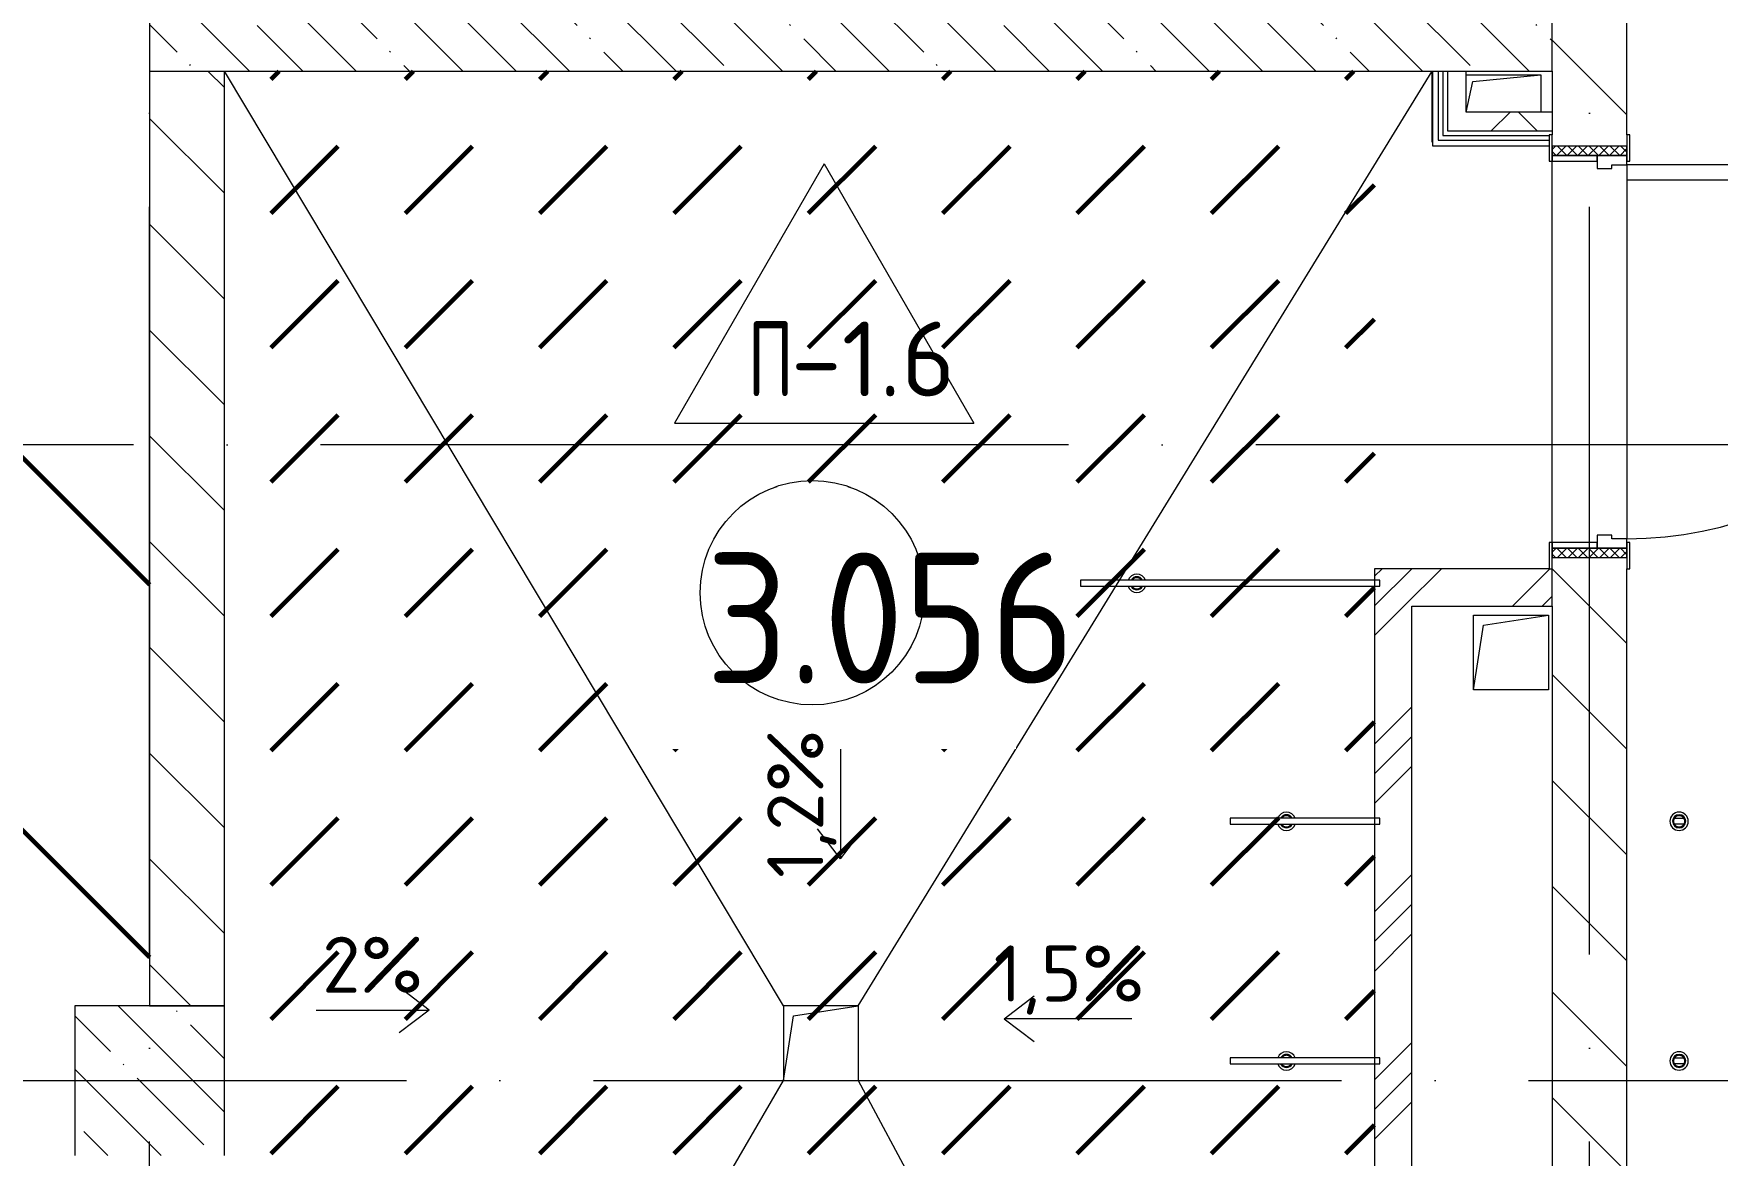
# Model space of a CAD drawing. Header units: millimetres. Extents: x -68946 to 288321, y -402657 to 324925.
# Drawn here: x 164243 to 168745, y -242831 to -239831 of the extents above; entities that cross this region are included whole.
import ezdxf

# ---------------------------------------------------------------- set-up
doc = ezdxf.new("R2010")
doc.units = ezdxf.units.MM
doc.linetypes.add('ADSK_Линия сетки', pattern=[2500, 2000, -250, 0, -250])
for name, color, linetype, lineweight in [('3.4) ПТ-2.1      4 вып', 20, 'Continuous', 60), ('4.3.1) Обесп. пов.-ти ЧНП-8', 152, 'Continuous', 60), ('A-AREA-____-IDEN', 250, 'Continuous', 9), ('A-DETL-____-OTLN', 250, 'Continuous', 5), ('A-DETL-GENF-OTLN', 250, 'Continuous', 5), ('A-DOOR-____-MCUT', 250, 'Continuous', 5), ('A-DOOR-____-OTLN', 250, 'Continuous', 5), ('A-DOOR-FRAM-MCUT', 31, 'Continuous', 5), ('A-DOOR-FRAM-OTLN', 31, 'Continuous', 5), ('A-FLOR-____-IDEN', 11, 'Continuous', 9), ('A-FLOR-____-OTLN', 192, 'Continuous', 9), ('A-GENM-____-MCUT', 250, 'Continuous', 25), ('A-GENM-____-OTLN', 250, 'Continuous', 9), ('A-GLAZ-____-OTLN', 250, 'Continuous', 5), ('A-WALL-____-MCUT', 250, 'Continuous', 13), ('A-WALL-____-PATT', 250, 'Continuous', 13), ('G-____-____-DIMS', 250, 'Continuous', 9), ('I-WALL-____-OTLN', 250, 'Continuous', 9), ('S-COLS-____-MCUT', 250, 'Continuous', 25), ('S-COLS-____-OTLN', 250, 'Continuous', 9), ('S-GRID-____-OTLN', 250, 'Continuous', 9)]:
    doc.layers.add(name, color=color, linetype=linetype, lineweight=lineweight)
doc.styles.add('ISOCPEUR_1', font='isocpeur.ttf', dxfattribs={"width": 0.9, "height": 250})
doc.styles.add('ISOCPEUR_2', font='isocpeur.ttf', dxfattribs={"height": 160})
doc.styles.add('ISOCPEUR_3', font='isocpeur.ttf', dxfattribs={"height": 250})
pattern_1 = [(135, (28052.9, -258555.93), (-141.42136, -141.42136), [])]
pattern_2 = [(45, (28052.9, -258555.93), (-224.5064, 224.5064), []), (45, (28132.28, -258555.93), (0, 449.0128), []), (45, (27973.53, -258555.93), (0, 449.0128), [])]
pattern_3 = [(135, (28052.9, -258555.93), (-142.5612, -142.5612), []), (135, (28195.47, -258555.93), (-142.5612, -142.5612), [252.016, -50.403, 3.353, -47.05])]

# ---------------------------------------------------------------- blocks, each defined once
blk = doc.blocks.new('Дверь_СКБ_1Ст_Внутренняя - Д-3п_1100x2100h_С_У мужской_ С_У женский-41848194-АР1_Маркировочный план 3 этажа секция 2_3')
at = {"layer": 'A-DOOR-____-OTLN'}
h = blk.add_hatch(dxfattribs=at)
h.set_pattern_fill('FP_9', color=256, style=0, pattern_type=2)
h.set_pattern_definition([(135, (1751.41, 164.685), (-14.14214, -14.14214), []), (225, (1751.41, 164.685), (14.14214, -14.14214), [])])
h.paths.add_polyline_path([(562.5, 100), (537.5, 100), (537.5, -100), (562.5, -99.9), (562.5, 99.4)])
at = {"layer": 'A-DOOR-FRAM-OTLN'}
h = blk.add_hatch(dxfattribs=at)
h.set_pattern_fill('FP_10', color=256, style=0, pattern_type=2)
h.set_pattern_definition([(45, (-371.384, 164.685), (-14.1421, 14.1421), []), (135, (-371.384, 164.685), (-14.1421, -14.1421), [])])
h.paths.add_polyline_path([(-512.5, -66), (-512.5, 100), (-537.5, 100), (-537.5, -100), (-512.5, -100), (-512.5, -76.5)])
at = {"layer": 'A-DOOR-____-MCUT'}
for p, q in [((-487.5, 1100), (-487.5, 100)), ((-447.5, 1100), (-487.5, 1100)), ((-447.5, 100), (-447.5, 1100)), ((-487.5, 100), (-447.5, 100))]:
    blk.add_line(p, q, dxfattribs=at)
at = {"layer": 'A-DOOR-____-OTLN'}
blk.add_arc((-487.5, 100), 1000, 360, 90, dxfattribs=at)
at = {"layer": 'A-DOOR-FRAM-MCUT'}
for p, q in [((-497.5, 108), (-567.5, 108)), ((-567.5, 108), (-567.5, 100)), ((-567.5, 100), (-497.5, 100)), ((-512.5, 100), (-537.5, 100)), ((-537.5, 100), (-537.5, -100)), ((-487.5, 100), (-512.5, 100)), ((-512.5, 100), (-512.5, 20)), ((-512.5, -100), (-512.5, 100)), ((-497.5, 100), (-512.5, 100)), ((-512.5, 100), (-512.5, 99)), ((-512.5, 99), (-497.5, 99)), ((-497.5, 100), (-497.5, 108)), ((-497.5, 99), (-497.5, 100)), ((-487.5, 60), (-487.5, 100)), ((512.5, 100), (512.5, 60)), ((537.5, 100), (512.5, 100)), ((592.5, 108), (522.5, 108)), ((522.5, 108), (522.5, 100)), ((537.5, 100), (522.5, 100)), ((522.5, 100), (522.5, 99)), ((522.5, 100), (592.5, 100)), ((522.5, 99), (537.5, 99)), ((537.5, 20), (537.5, 100)), ((562.5, 100), (537.5, 100)), ((537.5, 100), (537.5, -100)), ((537.5, 99), (537.5, 100)), ((562.5, -100), (562.5, 100)), ((592.5, 100), (592.5, 108)), ((-477.5, 60), (-487.5, 60)), ((-477.5, 20), (-477.5, 60)), ((512.5, 60), (502.5, 60)), ((502.5, 60), (502.5, 20)), ((-512.5, 20), (-477.5, 20)), ((-497.5, 20), (-512.5, 20)), ((-512.5, 20), (-512.5, -100)), ((-497.5, -100), (-497.5, 20)), ((502.5, 20), (537.5, 20)), ((537.5, 20), (522.5, 20)), ((522.5, 20), (522.5, -100)), ((537.5, -100), (537.5, 20)), ((-497.5, -100), (-567.5, -100)), ((-567.5, -100), (-567.5, -108)), ((-567.5, -108), (-497.5, -108)), ((-537.5, -100), (-512.5, -100)), ((-512.5, -100), (-497.5, -100)), ((-497.5, -108), (-497.5, -100)), ((522.5, -100), (537.5, -100)), ((592.5, -100), (522.5, -100)), ((522.5, -100), (522.5, -108)), ((522.5, -108), (592.5, -108)), ((537.5, -100), (562.5, -100)), ((592.5, -108), (592.5, -100))]:
    blk.add_line(p, q, dxfattribs=at)
blk = doc.blocks.new('131_Сантехническая перегородка - СП-1-43197780-АР1_Маркировочный план 3 этажа секция 2_3')
at = {"layer": 'A-GENM-____-MCUT', "lineweight": 5}
for p, q in [((800, 8), (0, 8)), ((0, 8), (0, -8)), ((800, -8), (800, 8)), ((0, -8), (800, -8))]:
    blk.add_line(p, q, dxfattribs=at)
at = {"layer": 'A-GENM-____-OTLN', "lineweight": 5, "flags": 128}
for points in [[(163.3, 8), (162.9, 8.5), (162.6, 9), (162.2, 9.5), (161.8, 9.9), (161.4, 10.4), (161, 10.8), (160.5, 11.2), (160.1, 11.6), (159.6, 12), (159.1, 12.3), (158.6, 12.7), (158.1, 13), (157.6, 13.3), (157.1, 13.6), (156.5, 13.8), (156, 14), (155.4, 14.3), (154.8, 14.4), (154.2, 14.6), (153.6, 14.7), (153.1, 14.9), (152.5, 14.9), (151.9, 15), (151.3, 15.1), (150.7, 15.1), (150.1, 15.1), (149.4, 15), (148.8, 15), (148.2, 14.9), (147.7, 14.8), (147.1, 14.7), (146.5, 14.5), (145.9, 14.4), (145.3, 14.2), (144.8, 13.9), (144.2, 13.7), (143.7, 13.4), (143.1, 13.2), (142.6, 12.9), (142.1, 12.5), (141.6, 12.2), (141.1, 11.8), (140.7, 11.4), (140.2, 11), (139.8, 10.6), (139.4, 10.2), (139, 9.7), (138.6, 9.3), (138.2, 8.8), (137.9, 8.3), (137.7, 8)], [(137.7, -8), (138, -8.5), (138.4, -9), (138.8, -9.5), (139.1, -9.9), (139.6, -10.4), (140, -10.8), (140.4, -11.2), (140.9, -11.6), (141.3, -12), (141.8, -12.3), (142.3, -12.7), (142.8, -13), (143.4, -13.3), (143.9, -13.6), (144.5, -13.8), (145, -14), (145.6, -14.3), (146.2, -14.4), (146.7, -14.6), (147.3, -14.7), (147.9, -14.9), (148.5, -14.9), (149.1, -15), (149.7, -15.1), (150.3, -15.1), (150.9, -15.1), (151.5, -15), (152.1, -15), (152.7, -14.9), (153.3, -14.8), (153.9, -14.7), (154.5, -14.5), (155.1, -14.4), (155.6, -14.2), (156.2, -13.9), (156.7, -13.7), (157.3, -13.4), (157.8, -13.2), (158.3, -12.9), (158.9, -12.5), (159.3, -12.2), (159.8, -11.8), (160.3, -11.4), (160.7, -11), (161.2, -10.6), (161.6, -10.2), (162, -9.7), (162.4, -9.3), (162.7, -8.8), (163.1, -8.3), (163.3, -8)]]:
    blk.add_lwpolyline(points, dxfattribs=at)
at = {"layer": 'A-GENM-____-OTLN', "lineweight": 5}
for radius, start, end in [(24.6, 19.9113, 160.0887), (17.6, 28.9731, 151.0269), (15.1, 126.876, 146.2189), (15.1, 33.7811, 101.1301), (24.6, 199.9113, 340.0887), (17.6, 208.9731, 331.0269), (15.1, 213.7811, 281.1301), (15.1, 306.876, 326.2189)]:
    blk.add_arc((150.5, 0), radius, start, end, dxfattribs=at)
blk = doc.blocks.new('131_Сантехническая перегородка - СП-1 04-43197788-АР1_Маркировочный план 3 этажа секция 2_3')
at = {"layer": 'A-GENM-____-MCUT', "lineweight": 5}
for p, q in [((400, 8), (0, 8)), ((0, 8), (0, -8)), ((400, -8), (400, 8)), ((0, -8), (400, -8))]:
    blk.add_line(p, q, dxfattribs=at)
at = {"layer": 'A-GENM-____-OTLN', "lineweight": 5}
for p, q in [((1187.7, 8), (1191.5, 8)), ((1193.3, 8), (1195, 8)), ((1209.5, 8), (1213.3, 8)), ((1191.5, -8), (1187.7, -8)), ((1207.7, -8), (1206, -8)), ((1213.3, -8), (1209.5, -8))]:
    blk.add_line(p, q, dxfattribs=at)
at = {"layer": 'A-GENM-____-OTLN', "lineweight": 5, "flags": 128}
for points in [[(163.3, 8), (162.9, 8.5), (162.6, 9), (162.2, 9.5), (161.8, 9.9), (161.4, 10.4), (161, 10.8), (160.5, 11.2), (160.1, 11.6), (159.6, 12), (159.1, 12.3), (158.6, 12.7), (158.1, 13), (157.6, 13.3), (157.1, 13.6), (156.5, 13.8), (156, 14), (155.4, 14.3), (154.8, 14.4), (154.2, 14.6), (153.6, 14.7), (153.1, 14.9), (152.5, 14.9), (151.9, 15), (151.3, 15.1), (150.7, 15.1), (150.1, 15.1), (149.4, 15), (148.8, 15), (148.2, 14.9), (147.7, 14.8), (147.1, 14.7), (146.5, 14.5), (145.9, 14.4), (145.3, 14.2), (144.8, 13.9), (144.2, 13.7), (143.7, 13.4), (143.1, 13.2), (142.6, 12.9), (142.1, 12.5), (141.6, 12.2), (141.1, 11.8), (140.7, 11.4), (140.2, 11), (139.8, 10.6), (139.4, 10.2), (139, 9.7), (138.6, 9.3), (138.2, 8.8), (137.9, 8.3), (137.7, 8)], [(1213.3, 8), (1212.9, 8.5), (1212.6, 9), (1212.2, 9.5), (1211.8, 9.9), (1211.4, 10.4), (1211, 10.8), (1210.5, 11.2), (1210.1, 11.6), (1209.6, 12), (1209.1, 12.3), (1208.6, 12.7), (1208.1, 13), (1207.6, 13.3), (1207.1, 13.6), (1206.5, 13.8), (1206, 14), (1205.4, 14.3), (1204.8, 14.4), (1204.2, 14.6), (1203.6, 14.7), (1203.1, 14.9), (1202.5, 14.9), (1201.9, 15), (1201.3, 15.1), (1200.7, 15.1), (1200.1, 15.1), (1199.4, 15), (1198.8, 15), (1198.2, 14.9), (1197.7, 14.8), (1197.1, 14.7), (1196.5, 14.5), (1195.9, 14.4), (1195.3, 14.2), (1194.8, 13.9), (1194.2, 13.7), (1193.7, 13.4), (1193.1, 13.2), (1192.6, 12.9), (1192.1, 12.5), (1191.6, 12.2), (1191.1, 11.8), (1190.7, 11.4), (1190.2, 11), (1189.8, 10.6), (1189.4, 10.2), (1189, 9.7), (1188.6, 9.3), (1188.2, 8.8), (1187.9, 8.3), (1187.7, 8)], [(137.7, -8), (138, -8.5), (138.4, -9), (138.8, -9.5), (139.1, -9.9), (139.6, -10.4), (140, -10.8), (140.4, -11.2), (140.9, -11.6), (141.3, -12), (141.8, -12.3), (142.3, -12.7), (142.8, -13), (143.4, -13.3), (143.9, -13.6), (144.5, -13.8), (145, -14), (145.6, -14.3), (146.2, -14.4), (146.7, -14.6), (147.3, -14.7), (147.9, -14.9), (148.5, -14.9), (149.1, -15), (149.7, -15.1), (150.3, -15.1), (150.9, -15.1), (151.5, -15), (152.1, -15), (152.7, -14.9), (153.3, -14.8), (153.9, -14.7), (154.5, -14.5), (155.1, -14.4), (155.6, -14.2), (156.2, -13.9), (156.7, -13.7), (157.3, -13.4), (157.8, -13.2), (158.3, -12.9), (158.9, -12.5), (159.3, -12.2), (159.8, -11.8), (160.3, -11.4), (160.7, -11), (161.2, -10.6), (161.6, -10.2), (162, -9.7), (162.4, -9.3), (162.7, -8.8), (163.1, -8.3), (163.3, -8)], [(1187.7, -8), (1188, -8.5), (1188.4, -9), (1188.8, -9.5), (1189.1, -9.9), (1189.6, -10.4), (1190, -10.8), (1190.4, -11.2), (1190.9, -11.6), (1191.3, -12), (1191.8, -12.3), (1192.3, -12.7), (1192.8, -13), (1193.4, -13.3), (1193.9, -13.6), (1194.5, -13.8), (1195, -14), (1195.6, -14.3), (1196.2, -14.4), (1196.7, -14.6), (1197.3, -14.7), (1197.9, -14.9), (1198.5, -14.9), (1199.1, -15), (1199.7, -15.1), (1200.3, -15.1), (1200.9, -15.1), (1201.5, -15), (1202.1, -15), (1202.7, -14.9), (1203.3, -14.8), (1203.9, -14.7), (1204.5, -14.5), (1205.1, -14.4), (1205.6, -14.2), (1206.2, -13.9), (1206.7, -13.7), (1207.3, -13.4), (1207.8, -13.2), (1208.3, -12.9), (1208.9, -12.5), (1209.3, -12.2), (1209.8, -11.8), (1210.3, -11.4), (1210.7, -11), (1211.2, -10.6), (1211.6, -10.2), (1212, -9.7), (1212.4, -9.3), (1212.7, -8.8), (1213.1, -8.3), (1213.3, -8)]]:
    blk.add_lwpolyline(points, dxfattribs=at)
at = {"layer": 'A-GENM-____-OTLN', "lineweight": 5}
for centre, radius, start, end in [((150.5, 0), 24.6, 19.9113, 160.0887), ((150.5, 0), 17.6, 28.9731, 151.0269), ((150.5, 0), 15.1, 126.876, 146.2189), ((150.5, 0), 15.1, 33.7811, 101.1301), ((1200.5, 0), 24.6, 360, 180), ((1200.5, 0), 24.6, 180, 360), ((1200.5, 0), 17.6, 360, 180), ((1200.5, 0), 17.6, 180, 360), ((1200.5, 0), 15.1, 147.9392, 180), ((1200.5, 0), 15.1, 180, 212.0608), ((1200.5, 0), 15.1, 126.876, 146.2189), ((1200.5, 0), 15.1, 33.7811, 101.1301), ((1200.5, 0), 15.1, 0, 32.0608), ((1200.5, 0), 15.1, 327.9392, 0), ((1200.5, 0), 15.1, 353.1158, 360), ((150.5, 0), 24.6, 199.9113, 340.0887), ((150.5, 0), 17.6, 208.9731, 331.0269), ((150.5, 0), 15.1, 213.7811, 281.1301), ((150.5, 0), 15.1, 306.876, 326.2189), ((1200.5, 0), 15.1, 213.7811, 281.1301), ((1200.5, 0), 15.1, 306.876, 326.2189)]:
    blk.add_arc(centre, radius, start, end, dxfattribs=at)
for points in [[(1187.7, 8), (1187.8, 8), (1187.9, 8), (1188.3, 8), (1188.5, 8), (1188.8, 8), (1189, 8), (1189.4, 8), (1190, 8), (1190.6, 8), (1191.1, 8), (1191.5, 8), (1191.9, 8), (1192.5, 8), (1193.2, 8), (1193.9, 8), (1194.5, 8), (1194.8, 8), (1195, 8), (1195.2, 8), (1195.5, 8), (1196.1, 8), (1196.8, 8), (1197.6, 8), (1198.2, 8), (1198.6, 8), (1199.1, 8), (1199.6, 8), (1200.3, 8), (1201, 8), (1201.6, 8), (1202, 8), (1202.5, 8), (1203.1, 8), (1203.9, 8), (1204.7, 8), (1205.3, 8), (1205.6, 8), (1205.8, 8), (1206, 8), (1206.4, 8), (1206.9, 8), (1207.7, 8), (1208.5, 8), (1209, 8), (1209.3, 8), (1209.5, 8), (1209.9, 8), (1210.4, 8), (1211, 8), (1211.7, 8), (1212.1, 8), (1212.4, 8), (1212.7, 8), (1213.1, 8), (1213.2, 8), (1213.3, 8)], [(1213.3, -8), (1213.2, -8), (1213.1, -8), (1212.7, -8), (1212.4, -8), (1212.2, -8), (1211.9, -8), (1211.5, -8), (1211, -8), (1210.4, -8), (1209.8, -8), (1209.5, -8), (1209.1, -8), (1208.5, -8), (1207.8, -8), (1207, -8), (1206.5, -8), (1206.2, -8), (1206, -8), (1205.7, -8), (1205.4, -8), (1204.9, -8), (1204.1, -8), (1203.4, -8), (1202.8, -8), (1202.3, -8), (1201.9, -8), (1201.3, -8), (1200.6, -8), (1200, -8), (1199.4, -8), (1198.9, -8), (1198.5, -8), (1197.9, -8), (1197.1, -8), (1196.3, -8), (1195.7, -8), (1195.4, -8), (1195.2, -8), (1194.9, -8), (1194.6, -8), (1194.1, -8), (1193.3, -8), (1192.5, -8), (1192, -8), (1191.7, -8), (1191.4, -8), (1191.1, -8), (1190.6, -8), (1190, -8), (1189.3, -8), (1188.8, -8), (1188.5, -8), (1188.3, -8), (1187.9, -8), (1187.8, -8), (1187.7, -8)]]:
    blk.add_open_spline(points, degree=3, knots=[-1, -1, -1, -1, -0.944444, -0.916667, -0.902778, -0.888889, -0.875, -0.861111, -0.833333, -0.805556, -0.791667, -0.777778, -0.763889, -0.75, -0.722222, -0.694444, -0.680556, -0.673611, -0.666667, -0.659722, -0.652778, -0.638889, -0.611111, -0.583333, -0.569444, -0.555556, -0.541667, -0.527778, -0.5, -0.472222, -0.458333, -0.444444, -0.430556, -0.416667, -0.388889, -0.361111, -0.347222, -0.340278, -0.333333, -0.326389, -0.319444, -0.305556, -0.277778, -0.25, -0.236111, -0.229167, -0.222222, -0.208333, -0.194444, -0.166667, -0.138889, -0.111111, -0.097222, -0.083333, -0.055556, 0, 0, 0, 0], dxfattribs=at)
blk = doc.blocks.new('131_Сантехническая перегородка - СП-1 04-V77-АР1_Маркировочный план 3 этажа секция 2_3')
at = {"layer": 'A-GENM-____-MCUT', "lineweight": 5}
for p, q in [((400, 8), (0, 8)), ((0, 8), (0, -8)), ((400, -8), (400, 8)), ((0, -8), (400, -8))]:
    blk.add_line(p, q, dxfattribs=at)
at = {"layer": 'A-GENM-____-OTLN', "lineweight": 5}
for p, q in [((1187.7, 8), (1191.5, 8)), ((1193.3, 8), (1195, 8)), ((1209.5, 8), (1213.3, 8)), ((1191.5, -8), (1187.7, -8)), ((1207.7, -8), (1206, -8)), ((1213.3, -8), (1209.5, -8))]:
    blk.add_line(p, q, dxfattribs=at)
at = {"layer": 'A-GENM-____-OTLN', "lineweight": 5, "flags": 128}
for points in [[(163.3, 8), (162.9, 8.5), (162.6, 9), (162.2, 9.5), (161.8, 9.9), (161.4, 10.4), (161, 10.8), (160.5, 11.2), (160.1, 11.6), (159.6, 12), (159.1, 12.3), (158.6, 12.7), (158.1, 13), (157.6, 13.3), (157.1, 13.6), (156.5, 13.8), (156, 14), (155.4, 14.3), (154.8, 14.4), (154.2, 14.6), (153.6, 14.7), (153.1, 14.9), (152.5, 14.9), (151.9, 15), (151.3, 15.1), (150.7, 15.1), (150.1, 15.1), (149.4, 15), (148.8, 15), (148.2, 14.9), (147.7, 14.8), (147.1, 14.7), (146.5, 14.5), (145.9, 14.4), (145.3, 14.2), (144.8, 13.9), (144.2, 13.7), (143.7, 13.4), (143.1, 13.2), (142.6, 12.9), (142.1, 12.5), (141.6, 12.2), (141.1, 11.8), (140.7, 11.4), (140.2, 11), (139.8, 10.6), (139.4, 10.2), (139, 9.7), (138.6, 9.3), (138.2, 8.8), (137.9, 8.3), (137.7, 8)], [(1213.3, 8), (1212.9, 8.5), (1212.6, 9), (1212.2, 9.5), (1211.8, 9.9), (1211.4, 10.4), (1211, 10.8), (1210.5, 11.2), (1210.1, 11.6), (1209.6, 12), (1209.1, 12.3), (1208.6, 12.7), (1208.1, 13), (1207.6, 13.3), (1207.1, 13.6), (1206.5, 13.8), (1206, 14), (1205.4, 14.3), (1204.8, 14.4), (1204.2, 14.6), (1203.6, 14.7), (1203.1, 14.9), (1202.5, 14.9), (1201.9, 15), (1201.3, 15.1), (1200.7, 15.1), (1200.1, 15.1), (1199.4, 15), (1198.8, 15), (1198.2, 14.9), (1197.7, 14.8), (1197.1, 14.7), (1196.5, 14.5), (1195.9, 14.4), (1195.3, 14.2), (1194.8, 13.9), (1194.2, 13.7), (1193.7, 13.4), (1193.1, 13.2), (1192.6, 12.9), (1192.1, 12.5), (1191.6, 12.2), (1191.1, 11.8), (1190.7, 11.4), (1190.2, 11), (1189.8, 10.6), (1189.4, 10.2), (1189, 9.7), (1188.6, 9.3), (1188.2, 8.8), (1187.9, 8.3), (1187.7, 8)], [(137.7, -8), (138, -8.5), (138.4, -9), (138.8, -9.5), (139.1, -9.9), (139.6, -10.4), (140, -10.8), (140.4, -11.2), (140.9, -11.6), (141.3, -12), (141.8, -12.3), (142.3, -12.7), (142.8, -13), (143.4, -13.3), (143.9, -13.6), (144.5, -13.8), (145, -14), (145.6, -14.3), (146.2, -14.4), (146.7, -14.6), (147.3, -14.7), (147.9, -14.9), (148.5, -14.9), (149.1, -15), (149.7, -15.1), (150.3, -15.1), (150.9, -15.1), (151.5, -15), (152.1, -15), (152.7, -14.9), (153.3, -14.8), (153.9, -14.7), (154.5, -14.5), (155.1, -14.4), (155.6, -14.2), (156.2, -13.9), (156.7, -13.7), (157.3, -13.4), (157.8, -13.2), (158.3, -12.9), (158.9, -12.5), (159.3, -12.2), (159.8, -11.8), (160.3, -11.4), (160.7, -11), (161.2, -10.6), (161.6, -10.2), (162, -9.7), (162.4, -9.3), (162.7, -8.8), (163.1, -8.3), (163.3, -8)], [(1187.7, -8), (1188, -8.5), (1188.4, -9), (1188.8, -9.5), (1189.1, -9.9), (1189.6, -10.4), (1190, -10.8), (1190.4, -11.2), (1190.9, -11.6), (1191.3, -12), (1191.8, -12.3), (1192.3, -12.7), (1192.8, -13), (1193.4, -13.3), (1193.9, -13.6), (1194.5, -13.8), (1195, -14), (1195.6, -14.3), (1196.2, -14.4), (1196.7, -14.6), (1197.3, -14.7), (1197.9, -14.9), (1198.5, -14.9), (1199.1, -15), (1199.7, -15.1), (1200.3, -15.1), (1200.9, -15.1), (1201.5, -15), (1202.1, -15), (1202.7, -14.9), (1203.3, -14.8), (1203.9, -14.7), (1204.5, -14.5), (1205.1, -14.4), (1205.6, -14.2), (1206.2, -13.9), (1206.7, -13.7), (1207.3, -13.4), (1207.8, -13.2), (1208.3, -12.9), (1208.9, -12.5), (1209.3, -12.2), (1209.8, -11.8), (1210.3, -11.4), (1210.7, -11), (1211.2, -10.6), (1211.6, -10.2), (1212, -9.7), (1212.4, -9.3), (1212.7, -8.8), (1213.1, -8.3), (1213.3, -8)]]:
    blk.add_lwpolyline(points, dxfattribs=at)
at = {"layer": 'A-GENM-____-OTLN', "lineweight": 5}
for centre, radius, start, end in [((150.5, 0), 24.6, 19.9113, 160.0887), ((150.5, 0), 17.6, 28.9731, 151.0269), ((150.5, 0), 15.1, 126.876, 146.2189), ((150.5, 0), 15.1, 33.7811, 101.1301), ((1200.5, 0), 24.6, 360, 180), ((1200.5, 0), 24.6, 180, 360), ((1200.5, 0), 17.6, 360, 180), ((1200.5, 0), 17.6, 180, 360), ((1200.5, 0), 15.1, 147.9392, 180), ((1200.5, 0), 15.1, 180, 212.0608), ((1200.5, 0), 15.1, 126.876, 146.2189), ((1200.5, 0), 15.1, 33.7811, 101.1301), ((1200.5, 0), 15.1, 0, 32.0608), ((1200.5, 0), 15.1, 327.9392, 0), ((1200.5, 0), 15.1, 357.0118, 360), ((150.5, 0), 24.6, 199.9113, 340.0887), ((150.5, 0), 17.6, 208.9731, 331.0269), ((150.5, 0), 15.1, 213.7811, 281.1301), ((150.5, 0), 15.1, 306.876, 326.2189), ((1200.5, 0), 15.1, 213.7811, 281.1301), ((1200.5, 0), 15.1, 306.876, 326.2189)]:
    blk.add_arc(centre, radius, start, end, dxfattribs=at)
for points in [[(1187.7, 8), (1187.8, 8), (1187.9, 8), (1188.3, 8), (1188.5, 8), (1188.8, 8), (1189, 8), (1189.4, 8), (1190, 8), (1190.6, 8), (1191.1, 8), (1191.5, 8), (1191.9, 8), (1192.5, 8), (1193.2, 8), (1193.9, 8), (1194.5, 8), (1194.8, 8), (1195, 8), (1195.2, 8), (1195.5, 8), (1196.1, 8), (1196.8, 8), (1197.6, 8), (1198.2, 8), (1198.6, 8), (1199.1, 8), (1199.6, 8), (1200.3, 8), (1201, 8), (1201.6, 8), (1202, 8), (1202.5, 8), (1203.1, 8), (1203.9, 8), (1204.7, 8), (1205.3, 8), (1205.6, 8), (1205.8, 8), (1206, 8), (1206.4, 8), (1206.9, 8), (1207.7, 8), (1208.5, 8), (1209, 8), (1209.3, 8), (1209.5, 8), (1209.9, 8), (1210.4, 8), (1211, 8), (1211.7, 8), (1212.1, 8), (1212.4, 8), (1212.7, 8), (1213.1, 8), (1213.2, 8), (1213.3, 8)], [(1213.3, -8), (1213.2, -8), (1213.1, -8), (1212.7, -8), (1212.4, -8), (1212.2, -8), (1211.9, -8), (1211.5, -8), (1211, -8), (1210.4, -8), (1209.8, -8), (1209.5, -8), (1209.1, -8), (1208.5, -8), (1207.8, -8), (1207, -8), (1206.5, -8), (1206.2, -8), (1206, -8), (1205.7, -8), (1205.4, -8), (1204.9, -8), (1204.1, -8), (1203.4, -8), (1202.8, -8), (1202.3, -8), (1201.9, -8), (1201.3, -8), (1200.6, -8), (1200, -8), (1199.4, -8), (1198.9, -8), (1198.5, -8), (1197.9, -8), (1197.1, -8), (1196.3, -8), (1195.7, -8), (1195.4, -8), (1195.2, -8), (1194.9, -8), (1194.6, -8), (1194.1, -8), (1193.3, -8), (1192.5, -8), (1192, -8), (1191.7, -8), (1191.4, -8), (1191.1, -8), (1190.6, -8), (1190, -8), (1189.3, -8), (1188.8, -8), (1188.5, -8), (1188.3, -8), (1187.9, -8), (1187.8, -8), (1187.7, -8)]]:
    blk.add_open_spline(points, degree=3, knots=[-1, -1, -1, -1, -0.944444, -0.916667, -0.902778, -0.888889, -0.875, -0.861111, -0.833333, -0.805556, -0.791667, -0.777778, -0.763889, -0.75, -0.722222, -0.694444, -0.680556, -0.673611, -0.666667, -0.659722, -0.652778, -0.638889, -0.611111, -0.583333, -0.569444, -0.555556, -0.541667, -0.527778, -0.5, -0.472222, -0.458333, -0.444444, -0.430556, -0.416667, -0.388889, -0.361111, -0.347222, -0.340278, -0.333333, -0.326389, -0.319444, -0.305556, -0.277778, -0.25, -0.236111, -0.229167, -0.222222, -0.208333, -0.194444, -0.166667, -0.138889, -0.111111, -0.097222, -0.083333, -0.055556, 0, 0, 0, 0], dxfattribs=at)
blk = doc.blocks.new('_Wn_-As_OpeningMEP_floor__Rectangular - _Wn_-As_OpeningMEP_floor__Rectangular-32466825-АР1_Маркировочный план 3 этажа секция 2_3')
at = {"layer": 'A-DETL-GENF-OTLN', "lineweight": 5}
for p, q in [((-73.2, 123.2), (100, 150)), ((-100, -50), (-73.2, 123.2))]:
    blk.add_line(p, q, dxfattribs=at)
blk = doc.blocks.new('_Wn_-As_OpeningMEP_floor__Rectangular - _Wn_-As_OpeningMEP_floor__Rectangular-39862375-АР1_Маркировочный план 3 этажа секция 2_3')
at = {"layer": 'A-DETL-GENF-OTLN', "lineweight": 5}
for p, q in [((-82.3, 82.3), (100, 100)), ((-100, 0), (-82.3, 82.3))]:
    blk.add_line(p, q, dxfattribs=at)
blk = doc.blocks.new('AAR_СКБ_Марка_Помещения_мал - Номер-28977439-АР1_Маркировочный план 3 этажа секция 2_3')
at = {"layer": 'A-AREA-____-IDEN'}
blk.add_circle((-0.028, 0), 3, dxfattribs=at)
blk = doc.blocks.new('AAR_СКБ_Марка_Перекрытия - Марка пола-17325028-АР1_Маркировочный план 3 этажа секция 2_3')
at = {"layer": 'A-FLOR-____-IDEN'}
for p, q in [((0, 6.932), (-4.002, 0)), ((0, 6.932), (4.002, 0)), ((-4.002, 0), (4.002, 0))]:
    blk.add_line(p, q, dxfattribs=at)

msp = doc.modelspace()

# ---------------------------------------------------------------- hatches: boundary and pattern name
at = {"layer": '3.4) ПТ-2.1      4 вып'}
h = msp.add_hatch(dxfattribs=at)
h.set_pattern_fill('ANSI32', color=256, scale=222, angle=90)
h.paths.add_polyline_path([(164552.8838, -239330.9286), (160552.9057, -239330.9286), (160552.9057, -248330.9286), (164552.8838, -248330.9286)])
at = {"layer": '4.3.1) Обесп. пов.-ти ЧНП-8'}
h = msp.add_hatch(dxfattribs=at)
h.set_pattern_fill('DASH', color=256, scale=80, angle=45)
h.paths.add_polyline_path([(164752.9057, -239930.9286), (167827.9057, -239930.9286), (167827.9057, -245205.9286), (164752.9057, -245205.9286)])
at = {"layer": 'A-WALL-____-PATT', "lineweight": 15}
h = msp.add_hatch(dxfattribs=at)
h.set_pattern_fill('FP_1', color=256, style=0, pattern_type=2)
h.set_pattern_definition(pattern_1)
h.paths.add_polyline_path([(168302.9057, -245555.928), (168502.9057, -245555.928), (168502.3075, -241231.9317), (168302.9057, -241231.9317), (168302.9057, -245355.9286)])
h.paths.add_polyline_path([(168502.9057, -240131.9317), (168502.9057, -238541.9292), (168302.9057, -238541.9292), (168302.9057, -240131.9317), (168337.6694, -240131.9317)])
h.paths.add_polyline_path([(168502.9057, -237441.9292), (168502.9057, -236440.8093), (168302.9057, -236440.8093), (168302.9057, -237441.9292)])
h.paths.add_polyline_path([(168302.9057, -235340.8093), (168502.9057, -235340.8093), (168502.9057, -234662.929), (168302.9057, -234664.0515), (168302.9057, -235310.8093)])
h.paths.add_polyline_path([(168302.9057, -233562.929), (168502.9057, -233562.929), (168502.9057, -232930.929), (168302.9057, -232930.929), (168302.9057, -233532.929)])
h = msp.add_hatch(dxfattribs=at)
h.set_pattern_fill('FP_19', color=256, style=0, pattern_type=2)
h.set_pattern_definition(pattern_3)
h.paths.add_polyline_path([(166797.9258, -239930.9286), (168302.9057, -239930.9286), (168302.9057, -239730.9286), (164552.9286, -239730.9286), (164552.9286, -239930.9286), (166755.6882, -239930.9286)])
h = msp.add_hatch(dxfattribs=at)
h.set_pattern_fill('FP_1', color=256, style=0, pattern_type=2)
h.set_pattern_definition(pattern_1)
h.paths.add_polyline_path([(164552.9057, -245555.9286), (164752.9057, -245555.9286), (164752.9057, -242830.9292), (164552.9057, -242830.9292), (164552.9057, -245326.0458)])
h.paths.add_polyline_path([(164752.9057, -242430.9292), (164752.9057, -239930.9286), (164552.9057, -239930.9286), (164552.9057, -242430.9292)])
h = msp.add_hatch(dxfattribs=at)
h.set_pattern_fill('FP_52', color=256, style=0, pattern_type=2)
h.set_pattern_definition([(45, (28052.9, -258555.93), (-141.42136, 141.42136), []), (135, (28052.9, -258555.93), (-141.42136, -141.42136), [])])
h.paths.add_polyline_path([(168273.6273, -240090.9286), (168302.9057, -240090.9286), (168302.9057, -240040.9286), (168072.8838, -240040.9286), (168073.6273, -240090.9286), (168272.8838, -240090.9286)])
h = msp.add_hatch(dxfattribs=at)
h.set_pattern_fill('FP_11', color=256, style=0, pattern_type=2)
h.set_pattern_definition(pattern_2)
h.paths.add_polyline_path([(168096.0953, -241361.9317), (168302.9057, -241361.9317), (168302.9057, -241261.9317), (167827.9057, -241261.9317), (167827.9057, -241292.9291), (167841.9057, -241292.9291), (167841.9057, -241308.9291), (167827.9057, -241308.9291), (167827.9057, -241361.9317), (168092.8838, -241361.9317)])
h = msp.add_hatch(dxfattribs=at)
h.set_pattern_fill('FP_11', color=256, style=0, pattern_type=2)
h.set_pattern_definition(pattern_2)
h.paths.add_polyline_path([(167841.9057, -245305.9286), (167927.9057, -245305.9286), (167927.9057, -241361.9317), (167827.9057, -241361.9317), (167827.9057, -243982.4286), (167841.9057, -243982.4286), (167841.9057, -243998.4286), (167827.9057, -243998.4286), (167827.9057, -245305.9286)])
at = {"layer": 'S-COLS-____-OTLN', "lineweight": 5}
h = msp.add_hatch(dxfattribs=at)
h.set_pattern_fill('FP_19', color=256, style=0, pattern_type=2)
h.set_pattern_definition(pattern_3)
h.paths.add_polyline_path([(164352.9057, -242830.9292), (164752.8838, -242830.9292), (164752.8838, -242430.9292), (164352.8838, -242430.9292), (164352.8838, -242830.9292)])

# ---------------------------------------------------------------- linework, layer by layer
at = {"layer": 'A-DETL-____-OTLN', "lineweight": 9}
for p, q in [((166447.7601, -242430.9286), (167982.5073, -239930.9286)), ((166447.7601, -242630.9286), (167827.9057, -245205.9286))]:
    msp.add_line(p, q, dxfattribs=at)
at = {"layer": 'A-FLOR-____-OTLN'}
for p, q in [((166247.7601, -242430.9286), (164752.9057, -239930.9286)), ((164752.9057, -245205.9286), (166247.7601, -242630.9286))]:
    msp.add_line(p, q, dxfattribs=at)
at = {"layer": 'A-FLOR-____-OTLN', "lineweight": 5}
for p, q in [((167982.5073, -240120.9286), (167982.5073, -239930.9286)), ((168072.8838, -239940.9286), (168272.8838, -239940.9286)), ((168272.8838, -239940.9286), (168272.8838, -240040.9286)), ((168502.9057, -240221.9317), (168502.9057, -241181.9317)), ((168092.8838, -241585.9286), (168092.8838, -241385.9286)), ((168092.8838, -241385.9286), (168292.8838, -241385.9286)), ((168292.8838, -241385.9286), (168292.8838, -241585.9286)), ((168292.8838, -241585.9286), (168092.8838, -241585.9286)), ((166247.7601, -242430.9286), (166247.7601, -242630.9286)), ((166447.7601, -242430.9286), (166247.7601, -242430.9286)), ((166447.7601, -242430.9286), (166447.7601, -242630.9286)), ((166247.7601, -242630.9286), (166447.7601, -242630.9286))]:
    msp.add_line(p, q, dxfattribs=at)
at = {"layer": 'A-WALL-____-MCUT', "color": 7, "lineweight": 15}
for p, q in [((168502.9057, -240101.9317), (168502.9057, -238571.9292)), ((164552.9057, -239930.9286), (164552.9057, -242430.9292)), ((164752.9057, -242430.9292), (164752.9057, -239930.9286)), ((168022.8838, -239930.9286), (168022.8838, -240090.9286)), ((168072.8838, -240040.9286), (168072.8838, -239930.9286)), ((168302.9057, -239930.9286), (168302.9057, -240101.9317)), ((168302.9057, -240040.9286), (168072.8838, -240040.9286)), ((168022.8838, -240090.9286), (168302.9057, -240090.9286)), ((167827.9057, -241261.9317), (167827.9057, -243982.4286)), ((168294.9057, -241261.9317), (167827.9057, -241261.9317)), ((168502.9057, -245555.928), (168502.9057, -241261.9317)), ((167927.9057, -245305.9286), (167927.9057, -241361.9317)), ((167927.9057, -241361.9317), (168302.9057, -241361.9317)), ((168302.9057, -241361.9317), (168302.9057, -245555.928))]:
    msp.add_line(p, q, dxfattribs=at)
at = {"layer": 'A-WALL-____-MCUT', "color": 250, "lineweight": 15}
for p, q in [((164552.9286, -239730.9286), (164552.9286, -239930.9286)), ((164752.9057, -239930.9286), (168302.9057, -239930.9286)), ((167982.8838, -239930.9286), (167982.8838, -240130.9286)), ((167997.8838, -239930.9286), (167997.8838, -240115.9286)), ((167997.8838, -240115.9286), (168294.9057, -240115.9286)), ((167982.8838, -240130.9286), (168294.9057, -240130.9286))]:
    msp.add_line(p, q, dxfattribs=at)
at = {"layer": 'A-WALL-____-MCUT', "lineweight": 15}
for p, q in [((168302.9057, -239930.9286), (168302.9057, -239730.9286)), ((164552.9057, -239930.9286), (164752.9057, -239930.9286)), ((168010.3838, -239930.9286), (168010.3838, -240103.4286)), ((168010.3838, -240103.4286), (168294.9057, -240103.4286)), ((168302.9057, -241361.9317), (168302.9057, -241261.9317)), ((164552.9057, -242430.9292), (164752.9057, -242430.9292))]:
    msp.add_line(p, q, dxfattribs=at)
at = {"layer": 'G-____-____-DIMS'}
for p, q in [((166400.231, -241743.0761), (166400.231, -242037.6594)), ((166400.231, -242037.6594), (166338.8449, -241957.6594)), ((166400.231, -242037.6594), (166461.6172, -241957.6594)), ((165300.524, -242442.2551), (165220.524, -242380.8689)), ((166837.9095, -242465.5117), (166917.9095, -242404.1255)), ((164998.1885, -242442.2551), (165300.524, -242442.2551)), ((165300.524, -242442.2551), (165220.524, -242503.6412)), ((166837.9095, -242465.5117), (166917.9095, -242526.8978)), ((167179.006, -242465.5117), (166837.9095, -242465.5117))]:
    msp.add_line(p, q, dxfattribs=at)
at = {"layer": 'I-WALL-____-OTLN', "lineweight": 15}
for p, q in [((168302.9057, -241191.9317), (168302.9057, -240171.9317)), ((168502.9057, -240221.9317), (168502.9057, -241181.9317))]:
    msp.add_line(p, q, dxfattribs=at)
at = {"layer": 'S-COLS-____-MCUT', "lineweight": 5}
for p, q in [((164552.9057, -242430.9292), (164352.8838, -242430.9292)), ((164352.8838, -242430.9292), (164352.8838, -242830.9292)), ((164752.8838, -242830.9292), (164752.8838, -242430.9292))]:
    msp.add_line(p, q, dxfattribs=at)
at = {"layer": 'S-COLS-____-OTLN', "lineweight": 5}
msp.add_line((164752.8838, -242430.9292), (164552.9057, -242430.9292), dxfattribs=at)
at = {"layer": 'S-GRID-____-OTLN', "linetype": 'ADSK_Линия сетки'}
for p, q in [((164552.9057, -262294.7685), (164552.9057, -197353.9241)), ((168402.9057, -262294.7685), (168402.9057, -197353.9241)), ((184510.8783, -240930.9286), (127372.9057, -240930.9286)), ((93236.8325, -242630.9286), (181888.5828, -242630.9286))]:
    msp.add_line(p, q, dxfattribs=at)

# ---------------------------------------------------------------- block references
at = {"layer": 'A-DOOR-____-OTLN', "rotation": 269.9999999999941}
msp.add_blockref('Дверь_СКБ_1Ст_Внутренняя - Д-3п_1100x2100h_С_У мужской_ С_У женский-41848194-АР1_Маркировочный план 3 этажа секция 2_3', (168402.9057, -240669.4317), dxfattribs=at)
at = {"layer": 'A-FLOR-____-IDEN', "xscale": 99.99999999999993, "yscale": 99.99999999999993, "zscale": 99.99999999999993}
msp.add_blockref('AAR_СКБ_Марка_Перекрытия - Марка пола-17325028-АР1_Маркировочный план 3 этажа секция 2_3', (166356.7331, -240872.2452), dxfattribs=at)
at = {"layer": 'A-GENM-____-OTLN', "lineweight": 5}
for name, p in [('131_Сантехническая перегородка - СП-1-43197780-АР1_Маркировочный план 3 этажа секция 2_3', (167041.9057, -241300.9291)), ('131_Сантехническая перегородка - СП-1 04-V77-АР1_Маркировочный план 3 этажа секция 2_3', (167441.9057, -241937.5176)), ('131_Сантехническая перегородка - СП-1 04-43197788-АР1_Маркировочный план 3 этажа секция 2_3', (167441.9057, -242578.446))]:
    msp.add_blockref(name, p, dxfattribs=at)
at = {"layer": 'A-GLAZ-____-OTLN'}
for name, p in [('_Wn_-As_OpeningMEP_floor__Rectangular - _Wn_-As_OpeningMEP_floor__Rectangular-39862375-АР1_Маркировочный план 3 этажа секция 2_3', (168172.8838, -240040.9286)), ('_Wn_-As_OpeningMEP_floor__Rectangular - _Wn_-As_OpeningMEP_floor__Rectangular-32466825-АР1_Маркировочный план 3 этажа секция 2_3', (168192.8838, -241535.9286)), ('_Wn_-As_OpeningMEP_floor__Rectangular - _Wn_-As_OpeningMEP_floor__Rectangular-32466825-АР1_Маркировочный план 3 этажа секция 2_3', (166347.7601, -242580.9286))]:
    msp.add_blockref(name, p, dxfattribs=at)

# ---------------------------------------------------------------- texts
at = {"layer": 'A-FLOR-____-IDEN', "char_height": 200, "attachment_point": 1, "style": 'ISOCPEUR_2'}
for s, insert, width in [('\\fISOCPEUR|b0|i0|c204|p34|;\\W.7;П', (166151.4981, -240600.8594), 140.295312), ('-1.6', (166267.2533, -240600.8594), 381.60325)]:
    msp.add_mtext(s, dxfattribs=dict(at, insert=insert, width=width))
at = {"layer": 'G-____-____-DIMS', "insert": (166204.2627, -242089.0659), "char_height": 150, "width": 476.8756, "attachment_point": 1, "rotation": 90, "line_spacing_factor": 1.149209, "style": 'ISOCPEUR_3'}
msp.add_mtext('1,2%', dxfattribs=at)
at = {"layer": 'G-____-____-DIMS', "char_height": 150, "attachment_point": 1, "line_spacing_factor": 1.149209, "style": 'ISOCPEUR_3'}
for s, insert, width in [('2%', (165014.1519, -242246.2867), 324.49054), ('1,5%', (166809.7596, -242269.5433), 476.8756)]:
    msp.add_mtext(s, dxfattribs=dict(at, insert=insert, width=width))

# ---------------------------------------------------------------- next in the draw order: texts
at = {"layer": 'A-AREA-____-IDEN', "insert": (166039.8149, -241218.8047), "char_height": 350, "width": 654.177, "attachment_point": 1, "style": 'ISOCPEUR_1', "bg_fill": 3, "box_fill_scale": 1.5, "bg_fill_color": 256, "bg_fill_transparency": 0}
msp.add_mtext('3.056', dxfattribs=at)

# ---------------------------------------------------------------- next in the draw order: block references
at = {"layer": 'A-AREA-____-IDEN', "xscale": 99.99999999999993, "yscale": 99.99999999999993, "zscale": 99.99999999999993}
msp.add_blockref('AAR_СКБ_Марка_Помещения_мал - Номер-28977439-АР1_Маркировочный план 3 этажа секция 2_3', (166327.7153, -241326.2902), dxfattribs=at)

doc.saveas('drawing.dxf')
